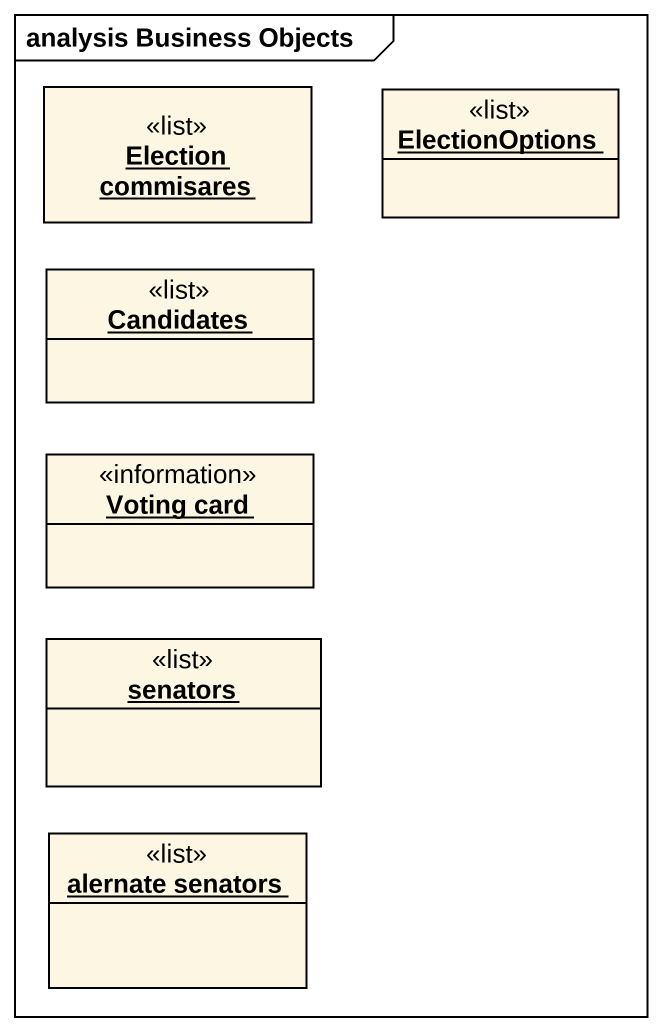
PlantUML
@startuml
mainframe analysis Business Objects
hide circle
hide empty members
object "Election commisares" as Election_commisares <<list>>
object ElectionOptions <<list>>
object Candidates <<list>>
object "Voting card" as Voting_card <<information>>
object senators <<list>>
object "alernate senators" as alernate_senators <<list>>
@enduml
